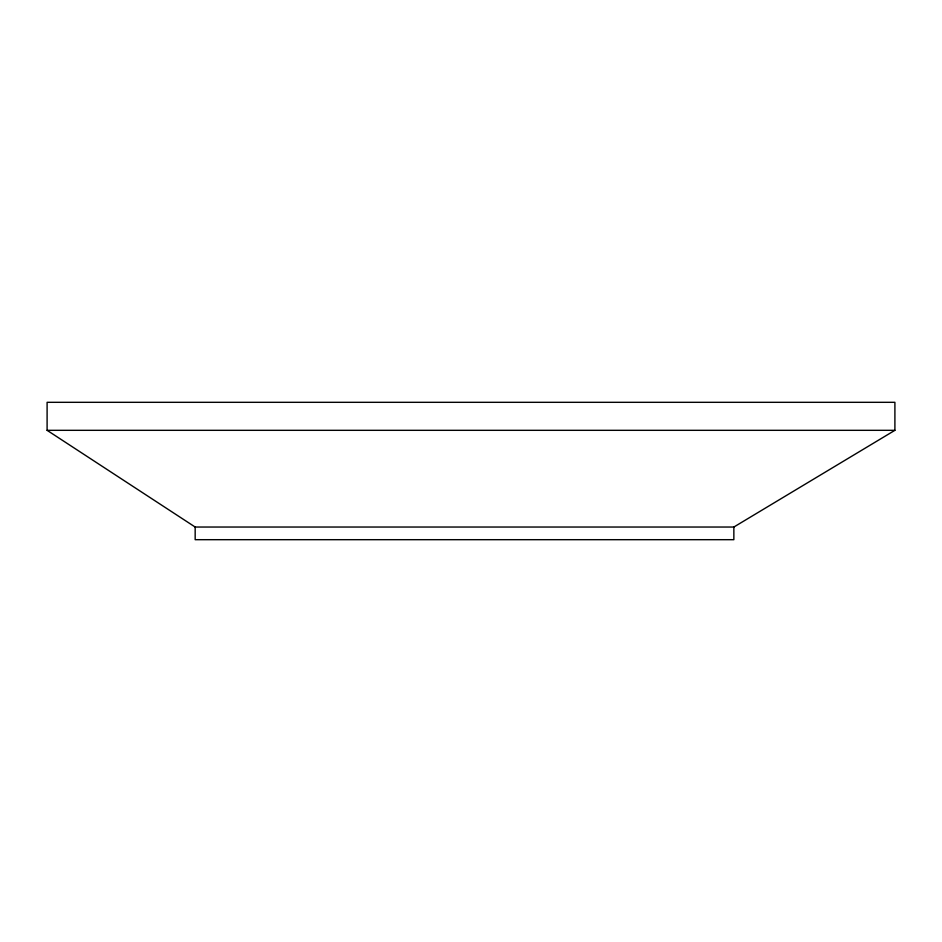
<?xml version="1.0" encoding="UTF-8"?>
<svg xmlns="http://www.w3.org/2000/svg" width="942" height="942" viewBox="0 0 942 942"><rect width="100%" height="100%" fill="white"/><g stroke="black" fill="none" stroke-linecap="round" stroke-linejoin="round"><path stroke-width="1.41" d="M733.853 527.037L894.9 430.317L894.9 402.316L47.1 402.316L47.1 430.317L195.171 527.037L733.853 527.037L733.853 539.684L195.171 539.684L195.171 527.037M47.1 430.317L894.9 430.317"/></g></svg>
